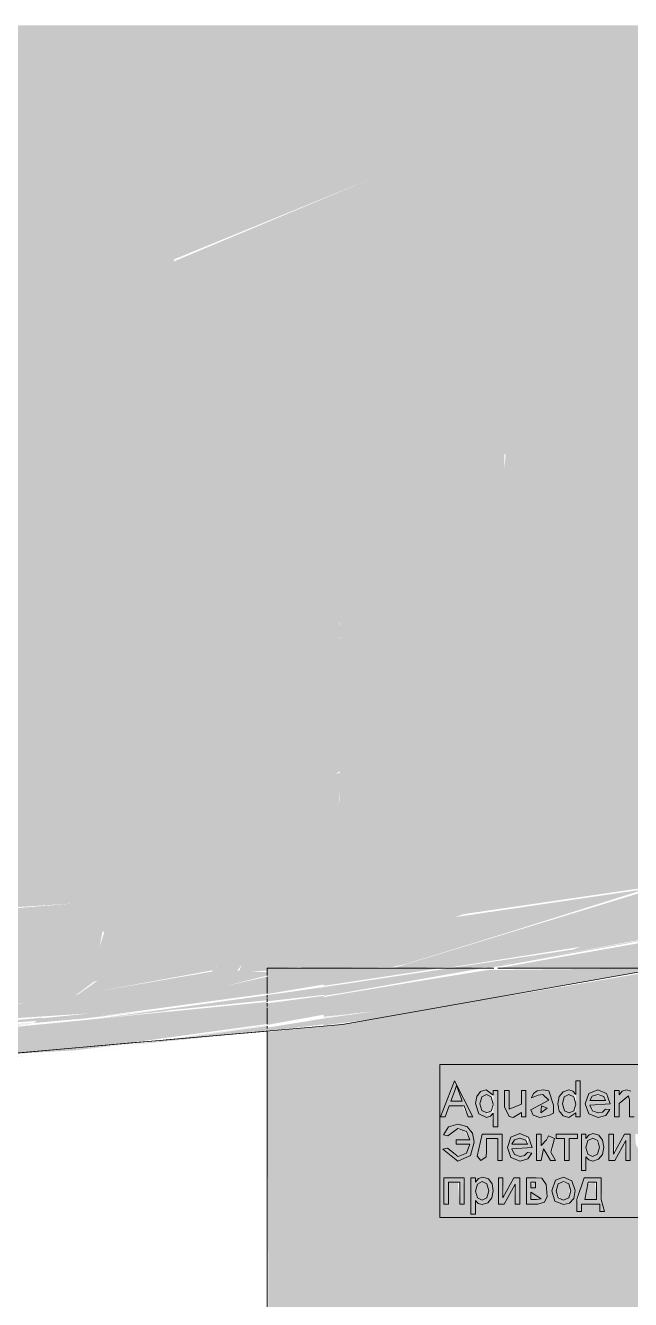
# Model space of a CAD drawing. Header units: millimetres. Extents: x -11450 to 1579, y -1115 to 3078.
# Drawn here: x -3880.7 to -3762.2, y 395.5 to 645.1 of the extents above; entities that cross this region are included whole.
import ezdxf

# ---------------------------------------------------------------- set-up
doc = ezdxf.new("R2010")
doc.units = ezdxf.units.MM
for name, color, linetype, lineweight in [('G-XREF-____-OTLN', 8, 'Continuous', 9), ('M-EQPM-____-OTLN', 50, 'Continuous', 9), ('P-PIPE-____-OTLN', 3, 'Continuous', 9)]:
    doc.layers.add(name, color=color, linetype=linetype, lineweight=lineweight)

# ---------------------------------------------------------------- blocks, each defined once
blk = doc.blocks.new('Filter column D940 26_01_26 - ASY SLM 1600 Filter column D940_iam-1452039-Разрез 11')
at = {"layer": 'G-XREF-____-OTLN'}
blk.add_hatch(color=254, dxfattribs=at).paths.add_polyline_path([(-3867.67, 444.16), (-3852.42, 445.78), (-3867.45, 444.19)])
for p, q in [((-3833.27, 448.14), (-3853.09, 446.4)), ((-3859.93, 445.8), (-3903.26, 441.99)), ((-3854.44, 446.28), (-3859.93, 445.8)), ((-3853.09, 446.4), (-3854.26, 446.3))]:
    blk.add_line(p, q, dxfattribs=at)
blk = doc.blocks.new('Filter column D940 26_01_26 - Standard-1452046-Разрез 11')
blk.add_blockref('Filter column D940 26_01_26 - ASY SLM 1600 Filter column D940_iam-1452039-Разрез 11', (0, 0))
blk = doc.blocks.new('BVI10_30__EAQ-MINI 220В - BVI10_30__EAQ-MINI 220В-1008740-Разрез 11')
at = {"layer": 'P-PIPE-____-OTLN', "lineweight": 20}
h = blk.add_hatch(color=9, dxfattribs=at)
h.paths.add_polyline_path([(-3833.32, 453.96), (-3822.25, 455.23), (-3822.25, 456.75), (-3833.32, 455.18), (-3833.32, 454.53)])
h.paths.add_polyline_path([(-3833.32, 455.38), (-3822.25, 457.26), (-3822.25, 460.46), (-3833.32, 460.46), (-3833.32, 455.49)])
h = blk.add_hatch(color=40, dxfattribs=at)
h.paths.add_polyline_path([(-3794.91, 364.03), (-3703.32, 364.03), (-3703.32, 460.46), (-3755.91, 460.13), (-3817.73, 449.67), (-3822.25, 449.13), (-3822.25, 364.03), (-3799.52, 364.03)])
h.paths.add_polyline_path([(-3799.52, 411.61), (-3799.52, 441.61), (-3729.52, 441.61), (-3729.52, 411.61), (-3794.91, 411.61)])
for color, points in [(31, [(-3822.25, 449.26), (-3807.84, 451.07), (-3756.68, 460.46), (-3790.26, 460.07), (-3802.39, 458.12), (-3822.25, 454.79), (-3822.25, 450.94), (-3812.3, 452.01), (-3822.25, 450.6), (-3822.25, 449.45)]), (40, [(-3825.12, 364.03), (-3822.25, 364.03), (-3822.25, 449.17), (-3833.32, 447.96), (-3832.94, 364.03), (-3827.79, 364.03)]), (40, [(-3785.12, 431.21), (-3783.53, 431.93), (-3783.53, 431.32), (-3782.65, 431.32), (-3782.65, 436.49), (-3783.53, 436.49), (-3783.53, 433.8), (-3785.9, 432.81), (-3785.95, 436.49), (-3786.83, 436.49), (-3786.83, 433.29), (-3785.94, 431.39)]), (40, [(-3795.99, 422.68), (-3793.52, 423.74), (-3792.76, 426.38), (-3793.12, 428.12), (-3794.91, 429.62), (-3796, 429.93), (-3797.82, 429.37), (-3798.8, 427.84), (-3797.92, 427.62), (-3795.95, 429.05), (-3794.3, 428.45), (-3793.64, 426.85), (-3796.28, 426.85), (-3796.28, 425.97), (-3793.64, 425.97), (-3794.31, 424.2), (-3795.89, 423.55), (-3798.03, 425.2), (-3798.91, 424.98)]), (40, [(-3791.5, 422.79), (-3790.4, 423.47), (-3790.34, 427.07), (-3788.15, 427.07), (-3788.15, 422.79), (-3787.27, 422.79), (-3787.27, 427.95), (-3791.22, 427.95), (-3792.21, 423.66)]), (40, [(-3777.83, 422.79), (-3776.83, 422.79), (-3777.77, 424.4), (-3777.05, 427.07), (-3778.21, 427.62), (-3778.61, 426.83), (-3779.69, 425.75), (-3779.69, 427.95), (-3780.56, 427.95), (-3780.56, 422.79), (-3779.69, 422.79), (-3779.21, 425.04), (-3778.75, 424.37)]), (40, [(-3775.07, 422.79), (-3774.19, 422.79), (-3774.19, 427.07), (-3772.54, 427.07), (-3772.54, 427.95), (-3776.72, 427.95), (-3776.72, 427.07), (-3775.07, 427.07)]), (40, [(-3762.22, 422.79), (-3762.22, 427.95), (-3763.35, 427.95), (-3765.51, 424.01), (-3765.51, 427.95), (-3766.39, 427.95), (-3766.39, 422.79), (-3765.24, 422.79), (-3763.09, 426.7), (-3763.09, 422.79)]), (40, [(-3798.69, 414.25), (-3797.82, 414.41), (-3797.82, 418.53), (-3795.62, 418.53), (-3795.62, 414.25), (-3794.74, 414.41), (-3794.91, 419.41), (-3798.69, 419.41), (-3798.69, 414.41)]), (40, [(-3784.74, 414.25), (-3783.86, 414.41), (-3783.86, 419.41), (-3785, 419.41), (-3787.16, 415.47), (-3787.16, 419.41), (-3788.04, 419.41), (-3788.04, 414.25), (-3786.8, 414.41), (-3784.74, 418.16), (-3784.74, 414.41)])]:
    blk.add_hatch(color=color, dxfattribs=at).paths.add_polyline_path(points)
h = blk.add_hatch(color=9, dxfattribs=at)
h.paths.add_polyline_path([(-3822.25, 450.71), (-3790.5, 455.45), (-3822.25, 450.75)])
h.paths.add_polyline_path([(-3822.25, 455.04), (-3817.73, 455.74), (-3791.12, 460.46), (-3797.52, 460.46), (-3822.25, 456.75), (-3822.25, 455.18)])
h.paths.add_polyline_path([(-3822.25, 457), (-3799.35, 460.46), (-3822.25, 460.46), (-3822.25, 457.26)])
h = blk.add_hatch(color=31, dxfattribs=at)
h.paths.add_polyline_path([(-3833.32, 448.13), (-3822.25, 449.45), (-3822.25, 450.6), (-3833.32, 448.8), (-3833.32, 448.52)])
h.paths.add_polyline_path([(-3833.32, 449.34), (-3822.25, 451.35), (-3822.25, 455.03), (-3833.32, 453.57), (-3833.32, 449.45)])
h = blk.add_hatch(color=40, dxfattribs=at)
h.paths.add_polyline_path([(-3794.91, 411.61), (-3729.52, 411.61), (-3729.52, 441.61), (-3799.52, 441.61), (-3799.52, 411.61), (-3795.62, 411.61)])
h.paths.add_polyline_path([(-3793.42, 412.27), (-3793.04, 419.41), (-3792.54, 419.41), (-3792.54, 412.27)])
h.paths.add_polyline_path([(-3771.77, 412.82), (-3772.65, 412.82), (-3772.65, 415.13), (-3770.9, 419.41), (-3767.93, 419.41), (-3767.68, 414.25), (-3767.27, 412.82), (-3768.15, 412.82), (-3768.15, 414.25), (-3771.77, 414.25)])
h.paths.add_polyline_path([(-3791.22, 414.14), (-3791.99, 414.41), (-3791.98, 415.37), (-3791.22, 415.03), (-3790.29, 415.47), (-3790, 417.18), (-3790.4, 418.25), (-3791.2, 418.64), (-3792.05, 418.64), (-3791.93, 419.28), (-3791.11, 419.52), (-3789.9, 419.06), (-3789.26, 418.16), (-3789.04, 416.79), (-3789.73, 414.93), (-3790.32, 414.41), (-3790.86, 414.25)])
h.paths.add_polyline_path([(-3775.29, 414.14), (-3777.11, 415.28), (-3777.38, 417.43), (-3776.83, 418.95), (-3775.07, 419.43), (-3773.53, 418.53), (-3773, 416.83), (-3773.57, 415.02), (-3774.26, 414.41), (-3774.87, 414.25)])
h.paths.add_polyline_path([(-3781.66, 414.25), (-3782.54, 414.41), (-3782.28, 419.41), (-3779.54, 419.29), (-3778.63, 417.43), (-3778.76, 415.13), (-3778.98, 414.62), (-3780.59, 414.25)])
h.paths.add_polyline_path([(-3794.91, 414.25), (-3795.62, 414.41), (-3795.99, 418.53), (-3797.82, 418.53), (-3797.82, 414.25), (-3798.69, 414.41), (-3798.69, 419.41), (-3794.74, 419.41), (-3794.74, 414.25)])
h.paths.add_polyline_path([(-3784.74, 414.25), (-3785, 417.69), (-3787.16, 414.25), (-3788.04, 414.41), (-3788.04, 419.41), (-3787.16, 419.41), (-3786.89, 415.97), (-3784.74, 419.41), (-3783.86, 419.41), (-3783.86, 414.25)])
h.paths.add_polyline_path([(-3775.29, 415.02), (-3774.27, 415.47), (-3774.04, 417.43), (-3774.28, 418.19), (-3775.54, 418.53), (-3776.32, 418.16), (-3776.72, 416.83), (-3775.9, 415.28), (-3775.54, 415.13)])
h.paths.add_polyline_path([(-3780.59, 415.13), (-3779.63, 415.28), (-3781.66, 416.55), (-3781.66, 415.13), (-3780.79, 415.13)])
h.paths.add_polyline_path([(-3768.81, 415.13), (-3769.11, 418.53), (-3770.53, 418.16), (-3771.12, 415.13), (-3769.11, 415.13)])
h.paths.add_polyline_path([(-3780.79, 417.43), (-3780.79, 418.53), (-3781.66, 418.16), (-3781.66, 417.43)])
h.paths.add_polyline_path([(-3771.77, 420.81), (-3771.77, 427.95), (-3770.9, 427.95), (-3771.23, 420.81)])
h.paths.add_polyline_path([(-3748.38, 422.68), (-3750.11, 423.55), (-3750.6, 425.75), (-3750.41, 426.81), (-3749.41, 427.79), (-3748.4, 428.06), (-3747.06, 427.63), (-3746.39, 426.41), (-3748.4, 426.54), (-3749.42, 426.7), (-3749.71, 425.04), (-3749.04, 423.82), (-3748.38, 423.56), (-3747.58, 423.82), (-3747.16, 424.65), (-3746.28, 424.54), (-3746.99, 423.17), (-3748.07, 422.79)])
h.paths.add_polyline_path([(-3795.99, 422.68), (-3798.91, 424.98), (-3798.03, 425.2), (-3795.62, 423.67), (-3794.31, 424.2), (-3793.64, 425.97), (-3796.28, 425.97), (-3795.89, 426.85), (-3793.64, 426.85), (-3794.77, 428.63), (-3796.22, 428.85), (-3798.03, 427.65), (-3798.8, 427.84), (-3797.35, 429.52), (-3795.62, 429.82), (-3793.91, 429.05), (-3793.04, 427.74), (-3792.88, 425.97), (-3793.64, 423.69), (-3795.89, 422.72)])
h.paths.add_polyline_path([(-3783.78, 422.68), (-3785.6, 423.37), (-3786.28, 425.32), (-3785.4, 427.42), (-3783.53, 427.94), (-3782.11, 427.34), (-3781.66, 425.32), (-3785.4, 425.09), (-3784.74, 423.9), (-3783.53, 423.6), (-3782.54, 424.11), (-3782.28, 424.32), (-3781.66, 423.94), (-3782.65, 422.98), (-3783.76, 422.68)])
h.paths.add_polyline_path([(-3753.67, 422.68), (-3755.5, 423.37), (-3756.03, 425.75), (-3755.29, 427.42), (-3753.72, 428.06), (-3752.01, 427.34), (-3751.34, 425.33), (-3755.29, 425.09), (-3754.79, 423.95), (-3753.66, 423.55), (-3752.79, 423.74), (-3752.17, 424.32), (-3751.37, 424.21), (-3752.23, 423.06), (-3753.66, 422.68)])
h.paths.add_polyline_path([(-3769.57, 422.68), (-3770.34, 422.9), (-3770.33, 423.9), (-3769.56, 423.57), (-3768.64, 424.04), (-3768.35, 425.72), (-3769.11, 426.96), (-3769.62, 427.15), (-3770.4, 427.18), (-3770.29, 427.82), (-3769.11, 427.95), (-3768.26, 427.59), (-3767.61, 426.7), (-3767.38, 425.39), (-3767.66, 423.98), (-3769.11, 422.81), (-3769.56, 422.68)])
h.paths.add_polyline_path([(-3776.84, 422.79), (-3777.83, 422.79), (-3779.21, 425.04), (-3779.69, 422.79), (-3780.56, 423.08), (-3780.56, 427.95), (-3779.69, 427.95), (-3779.69, 425.75), (-3778.21, 427.62), (-3777.11, 426.83), (-3777.6, 424.11), (-3776.83, 422.79)])
h.paths.add_polyline_path([(-3775.07, 422.79), (-3775.07, 427.07), (-3776.72, 427.07), (-3776.72, 427.95), (-3772.54, 427.95), (-3772.87, 427.07), (-3774.19, 427.07), (-3774.27, 422.79)])
h.paths.add_polyline_path([(-3763.09, 422.79), (-3763.35, 426.23), (-3765.51, 422.79), (-3766.39, 422.79), (-3766.17, 427.95), (-3765.51, 427.95), (-3765.24, 424.51), (-3763.09, 427.95), (-3762.22, 427.95), (-3762.22, 422.79)])
h.paths.add_polyline_path([(-3744.64, 422.79), (-3745.51, 422.79), (-3745.51, 427.95), (-3744.64, 427.95), (-3744.64, 425.75), (-3743.16, 427.62), (-3742.1, 426.7), (-3742.7, 424.37), (-3741.78, 422.79), (-3742.78, 422.79), (-3744.16, 425.04), (-3744.3, 424.37)])
h.paths.add_polyline_path([(-3757.16, 422.79), (-3758.04, 422.79), (-3758.04, 424.74), (-3760.28, 424.68), (-3760.49, 424.75), (-3761.15, 426.03), (-3761.23, 427.95), (-3760.35, 427.95), (-3760.28, 426.03), (-3758.04, 425.58), (-3758.04, 427.95), (-3757.16, 427.95), (-3757.16, 424.74)])
h.paths.add_polyline_path([(-3791.5, 422.79), (-3792.21, 423.66), (-3791.22, 427.95), (-3787.27, 427.95), (-3787.27, 422.79), (-3788.15, 422.79), (-3788.15, 427.07), (-3790.34, 427.07), (-3790.4, 423.47)])
h.paths.add_polyline_path([(-3740.08, 422.79), (-3741.23, 422.79), (-3741.23, 427.95), (-3740.35, 427.95), (-3740.08, 424.51), (-3737.93, 427.95), (-3737.05, 427.95), (-3737.05, 422.79), (-3737.93, 422.79), (-3738.19, 426.23), (-3739.41, 424.01)])
h.paths.add_polyline_path([(-3734.59, 422.79), (-3735.74, 422.79), (-3735.74, 427.95), (-3734.86, 427.95), (-3734.59, 424.51), (-3732.44, 427.95), (-3731.56, 427.95), (-3731.56, 422.79), (-3732.44, 422.79), (-3732.7, 426.23), (-3733.91, 424.01)])
h.paths.add_polyline_path([(-3782.67, 425.97), (-3782.32, 425.97), (-3782.54, 426.9), (-3782.67, 426.77), (-3783.86, 427.17), (-3784.91, 426.85), (-3785.4, 425.97), (-3783.53, 425.97)])
h.paths.add_polyline_path([(-3752.22, 425.97), (-3752.22, 427.13), (-3752.8, 426.85), (-3753.73, 427.18), (-3754.89, 426.7), (-3755.29, 425.97), (-3754.81, 425.97)])
h.paths.add_polyline_path([(-3733.59, 428.5), (-3734.62, 428.84), (-3733.98, 429.82), (-3732.65, 428.84)])
h.paths.add_polyline_path([(-3789.41, 432.52), (-3789.19, 434.4), (-3789.43, 435.25), (-3789.43, 435.64), (-3790.46, 435.67), (-3791.29, 435.28), (-3791.55, 433.52), (-3791.22, 432.52), (-3790.32, 432.09)])
h.paths.add_polyline_path([(-3788.15, 429.35), (-3789.03, 429.35), (-3789.41, 432.52), (-3789.58, 431.45), (-3790.32, 431.93), (-3790.58, 431.32), (-3791.94, 432.09), (-3792.46, 434.4), (-3792.28, 435.35), (-3791.29, 436.35), (-3790.3, 436.49), (-3789.03, 435.61), (-3789.03, 436.49), (-3788.15, 436.13), (-3788.15, 431.32)])
h.paths.add_polyline_path([(-3752.89, 431.21), (-3754.61, 432.09), (-3755.18, 433.91), (-3754.92, 435.35), (-3753.91, 436.33), (-3752.56, 436.49), (-3751.56, 436.17), (-3750.9, 434.95), (-3752.9, 435.07), (-3753.92, 435.25), (-3754.3, 433.89), (-3753.54, 432.36), (-3752.89, 432.1), (-3752.09, 432.36), (-3751.56, 433.18), (-3750.79, 433.08), (-3751.78, 431.61), (-3752.58, 431.32)])
h.paths.add_polyline_path([(-3785.12, 431.21), (-3785.94, 431.39), (-3786.83, 433.84), (-3786.83, 436.49), (-3785.95, 436.13), (-3785.9, 432.81), (-3783.53, 433.8), (-3783.53, 436.49), (-3782.65, 436.13), (-3782.65, 431.32), (-3783.53, 431.32), (-3783.82, 432.03), (-3784.94, 431.32)])
h.paths.add_polyline_path([(-3779.94, 431.21), (-3781.41, 432.09), (-3781.66, 432.7), (-3778.18, 434.65), (-3779.57, 435.68), (-3781.34, 435.55), (-3780.85, 436.13), (-3779.97, 436.49), (-3778.18, 436.44), (-3777.25, 433.02), (-3777.49, 431.93), (-3779.69, 431.26), (-3779.75, 431.25)])
h.paths.add_polyline_path([(-3773.26, 435.26), (-3772.87, 436.13), (-3772.87, 438.36), (-3771.99, 438.36), (-3771.99, 431.32), (-3772.87, 431.32), (-3773.09, 434.62)])
h.paths.add_polyline_path([(-3774.26, 431.21), (-3775.65, 431.93), (-3776.22, 433.02), (-3776.26, 434.62), (-3775.8, 435.74), (-3775.07, 436.36), (-3774.21, 436.58), (-3773.41, 436.13), (-3773.45, 435.35), (-3774.26, 435.7), (-3775.14, 435.28), (-3775.49, 433.84), (-3775.11, 432.54), (-3774.18, 432.09), (-3773.2, 431.93), (-3774.19, 431.26)])
h.paths.add_polyline_path([(-3768.51, 431.21), (-3770.34, 431.93), (-3771.01, 433.86), (-3770.13, 435.96), (-3768.56, 436.6), (-3766.84, 435.88), (-3766.39, 433.85), (-3770.13, 433.63), (-3769.11, 432.31), (-3768.49, 432.09), (-3767.63, 432.28), (-3767, 432.85), (-3766.39, 432.48), (-3767.06, 431.6), (-3768.49, 431.22)])
h.paths.add_polyline_path([(-3796.22, 437.48), (-3797.35, 434.4), (-3795.1, 434.4), (-3795.78, 436.28)])
h.paths.add_polyline_path([(-3798.91, 431.32), (-3799.4, 431.32), (-3796.6, 438.36), (-3794.18, 433.52), (-3793.42, 431.32), (-3793.97, 431.32), (-3795.1, 433.52), (-3797.67, 433.52), (-3798.8, 431.32)])
h.paths.add_polyline_path([(-3761.58, 435.58), (-3759.73, 436.49), (-3758.88, 436.17), (-3758.48, 434.49), (-3758.48, 431.32), (-3759.36, 431.32), (-3759.36, 434.49), (-3761.45, 435.52)])
h.paths.add_polyline_path([(-3762.22, 431.32), (-3762.33, 431.32), (-3762.53, 435.44), (-3764.41, 433.93), (-3764.41, 431.32), (-3765.29, 431.32), (-3765.29, 436.49), (-3764.41, 436.33), (-3764.41, 435.64), (-3763.09, 436.55), (-3762.33, 436.41), (-3762.07, 436.33), (-3761.56, 435.37), (-3761.45, 431.32)])
h.paths.add_polyline_path([(-3756.28, 431.32), (-3757.16, 431.32), (-3757.16, 436.49), (-3756.28, 436.49), (-3756.28, 432.52)])
h.paths.add_polyline_path([(-3779.75, 432.09), (-3778.51, 433.02), (-3779.57, 433.47), (-3779.67, 432.7)])
h.paths.add_polyline_path([(-3769.11, 434.51), (-3767.05, 434.51), (-3767.05, 435.67), (-3767.64, 435.39), (-3769.11, 435.55), (-3769.64, 435.39), (-3770.13, 434.51), (-3769.64, 434.51)])
h.paths.add_polyline_path([(-3757.16, 437.48), (-3757.16, 438.36), (-3756.28, 438.36), (-3756.28, 437.48)])
h = blk.add_hatch(color=40, dxfattribs=at)
h.paths.add_polyline_path([(-3799.4, 431.32), (-3798.47, 431.32), (-3797.67, 433.52), (-3794.77, 433.52), (-3793.97, 431.32), (-3793.04, 431.32), (-3796.6, 438.36)])
h.paths.add_polyline_path([(-3797.35, 434.4), (-3796.22, 437.48), (-3795.1, 434.4)])
h = blk.add_hatch(color=40, dxfattribs=at)
h.paths.add_polyline_path([(-3772.87, 432.15), (-3772.87, 431.32), (-3771.99, 431.32), (-3771.99, 438.36), (-3772.87, 438.36), (-3772.87, 433.84)])
h.paths.add_polyline_path([(-3774.26, 431.21), (-3772.87, 432.15), (-3774.18, 432.09), (-3775.11, 432.54), (-3775.51, 433.9), (-3775.14, 435.28), (-3774.21, 435.72), (-3773.26, 435.26), (-3773.45, 436.36), (-3774.26, 436.6), (-3775.38, 436.26), (-3776.14, 435.3), (-3776.39, 433.9), (-3775.65, 431.93), (-3775.35, 431.55)])
h = blk.add_hatch(color=40, dxfattribs=at)
h.paths.add_polyline_path([(-3788.15, 429.35), (-3788.15, 436.49), (-3789.03, 436.49), (-3789.03, 429.35)])
h.paths.add_polyline_path([(-3790.35, 431.21), (-3790.32, 432.09), (-3791.27, 432.55), (-3791.66, 433.91), (-3791.29, 435.28), (-3790.37, 435.72), (-3789.03, 435.61), (-3790.46, 436.6), (-3791.54, 436.28), (-3792.28, 435.35), (-3792.54, 433.95), (-3791.86, 431.93)])
h.paths.add_polyline_path([(-3789.58, 431.45), (-3789.41, 432.52), (-3790.13, 431.93)])
h = blk.add_hatch(color=40, dxfattribs=at)
h.paths.add_polyline_path([(-3779.94, 431.21), (-3777.22, 432.06), (-3777.27, 433.59), (-3778.18, 436.44), (-3780.41, 436.42), (-3781.17, 435.92), (-3781.55, 435.06), (-3779.36, 435.72), (-3778.15, 434.62), (-3781.66, 432.7), (-3781.22, 431.63)])
h.paths.add_polyline_path([(-3779.75, 432.09), (-3779.57, 433.47), (-3778.51, 433.02)])
h = blk.add_hatch(color=40, dxfattribs=at)
h.paths.add_polyline_path([(-3766.84, 435.88), (-3767.05, 434.51), (-3770.13, 434.51), (-3769.11, 435.55), (-3768.56, 435.72), (-3767.4, 435.31)])
h.paths.add_polyline_path([(-3768.51, 431.21), (-3767, 431.62), (-3766.2, 432.75), (-3767.06, 432.86), (-3767.63, 432.28), (-3769.11, 432.31), (-3769.62, 432.49), (-3770.13, 433.63), (-3766.17, 433.87), (-3766.84, 435.88), (-3768.56, 436.6), (-3770.32, 435.88), (-3771.01, 433.86), (-3770.33, 431.91), (-3769.11, 431.45)])
h = blk.add_hatch(color=40, dxfattribs=at)
h.paths.add_polyline_path([(-3761.58, 435.58), (-3762.07, 436.33), (-3762.95, 436.6), (-3763.81, 436.33), (-3764.41, 435.64), (-3764.41, 436.49), (-3765.29, 436.49), (-3765.29, 431.32), (-3764.41, 431.32), (-3764.41, 433.93), (-3762.53, 435.44), (-3762.33, 434.58), (-3762.33, 431.32), (-3761.45, 431.32), (-3761.45, 434.24)])
h.paths.add_polyline_path([(-3758.48, 431.32), (-3758.88, 436.17), (-3760.03, 436.6), (-3761.58, 435.58), (-3759.36, 434.49), (-3759.36, 431.32)])
h = blk.add_hatch(color=40, dxfattribs=at)
h.paths.add_polyline_path([(-3782.11, 427.34), (-3782.32, 425.97), (-3785.4, 425.97), (-3784.91, 426.85), (-3783.83, 427.18), (-3782.67, 426.77)])
h.paths.add_polyline_path([(-3783.78, 422.68), (-3782.28, 423.08), (-3781.47, 424.21), (-3782.33, 424.32), (-3782.9, 423.74), (-3783.76, 423.55), (-3784.89, 423.95), (-3785.4, 425.09), (-3781.44, 425.33), (-3782.11, 427.34), (-3783.83, 428.06), (-3785.6, 427.34), (-3786.28, 425.32), (-3785.6, 423.37)])
h = blk.add_hatch(color=40, dxfattribs=at)
h.paths.add_polyline_path([(-3771.77, 420.81), (-3770.9, 420.81), (-3770.9, 427.95), (-3771.77, 427.95)])
h.paths.add_polyline_path([(-3769.57, 422.68), (-3768.46, 423.01), (-3767.66, 423.98), (-3767.38, 425.41), (-3767.63, 426.76), (-3768.35, 427.72), (-3769.47, 428.06), (-3770.29, 427.82), (-3770.49, 426.71), (-3769.11, 426.96), (-3768.64, 426.73), (-3768.26, 425.39), (-3769.11, 423.78), (-3769.59, 423.55), (-3770.52, 423.99), (-3770.34, 422.9)])
h = blk.add_hatch(color=40, dxfattribs=at)
h.paths.add_polyline_path([(-3792.54, 412.27), (-3792.54, 419.41), (-3793.42, 419.41), (-3793.42, 412.27)])
h.paths.add_polyline_path([(-3791.22, 414.14), (-3790.11, 414.47), (-3789.3, 415.44), (-3789.03, 416.87), (-3789.27, 418.22), (-3790, 419.18), (-3791.11, 419.52), (-3791.93, 419.28), (-3792.14, 418.17), (-3791.2, 418.64), (-3790.29, 418.2), (-3789.9, 416.85), (-3790.3, 415.46), (-3791.24, 415.02), (-3792.16, 415.45), (-3791.98, 414.36)])
h = blk.add_hatch(color=40, dxfattribs=at)
h.paths.add_polyline_path([(-3780.31, 414.25), (-3778.98, 414.62), (-3778.48, 415.76), (-3778.7, 418.11), (-3779.54, 419.29), (-3782.54, 419.41), (-3782.54, 414.25)])
h.paths.add_polyline_path([(-3781.66, 415.13), (-3781.66, 416.55), (-3779.63, 415.28), (-3780.59, 415.13)])
h.paths.add_polyline_path([(-3780.79, 417.43), (-3781.66, 417.43), (-3781.66, 418.53), (-3780.77, 418.53)])
h = blk.add_hatch(color=40, dxfattribs=at)
h.paths.add_polyline_path([(-3775.29, 414.14), (-3774.1, 414.45), (-3773.27, 415.34), (-3772.98, 416.9), (-3773.63, 418.82), (-3775.29, 419.52), (-3776.84, 418.95), (-3777.6, 416.83), (-3776.96, 414.83), (-3775.94, 414.41)])
h.paths.add_polyline_path([(-3775.29, 415.02), (-3776.31, 415.47), (-3776.72, 416.83), (-3776.31, 418.19), (-3775.29, 418.64), (-3774.27, 418.19), (-3773.86, 416.86), (-3774.27, 415.47)])
h = blk.add_hatch(color=40, dxfattribs=at)
h.paths.add_polyline_path([(-3772.65, 412.82), (-3771.77, 412.82), (-3771.77, 414.25), (-3768.15, 414.25), (-3768.15, 412.82), (-3767.27, 412.82), (-3767.93, 415.13), (-3767.93, 419.41), (-3771.23, 419.41), (-3772.65, 414.41)])
h.paths.add_polyline_path([(-3771.12, 415.13), (-3770.46, 418.53), (-3768.81, 418.53), (-3769.11, 415.13)])
at = {"layer": 'P-PIPE-____-OTLN', "color": 43, "lineweight": 20}
for p, q in [((-3833.32, 460.46), (-3833.32, 459.04)), ((-3822.25, 460.46), (-3833.32, 460.46)), ((-3822.25, 460.46), (-3798.48, 460.46)), ((-3797.52, 460.46), (-3791.12, 460.46)), ((-3789.94, 460.46), (-3788.94, 460.46)), ((-3833.32, 458.79), (-3833.32, 455.49)), ((-3833.32, 455.2), (-3833.32, 454.69)), ((-3833.32, 454.53), (-3833.32, 453.84))]:
    blk.add_line(p, q, dxfattribs=at)
at = {"layer": 'P-PIPE-____-OTLN', "color": 9, "lineweight": 20}
for p, q in [((-3798.48, 460.46), (-3797.52, 460.46)), ((-3791.12, 460.46), (-3789.94, 460.46))]:
    blk.add_line(p, q, dxfattribs=at)
at = {"layer": 'P-PIPE-____-OTLN', "color": 252, "lineweight": 20}
for p, q in [((-3788.14, 460.46), (-3755.24, 460.46)), ((-3833.32, 453.61), (-3833.32, 452.98)), ((-3833.32, 452.71), (-3833.32, 449.46)), ((-3833.32, 449.1), (-3833.32, 448.64))]:
    blk.add_line(p, q, dxfattribs=at)
at = {"layer": 'P-PIPE-____-OTLN', "color": 7, "lineweight": 20}
for p, q in [((-3833.32, 447.96), (-3833.32, 364.03)), ((-3729.52, 441.61), (-3799.52, 441.61)), ((-3799.52, 441.61), (-3799.52, 411.61)), ((-3796.6, 438.36), (-3799.4, 431.32)), ((-3796.66, 436.28), (-3796.22, 437.48)), ((-3793.04, 431.32), (-3796.6, 438.36)), ((-3796.6, 438.36), (-3793.04, 431.32)), ((-3796.22, 437.48), (-3795.73, 436.13)), ((-3771.99, 438.36), (-3772.87, 438.36)), ((-3772.87, 438.36), (-3772.87, 435.74)), ((-3771.99, 431.32), (-3771.99, 438.36)), ((-3797.35, 434.4), (-3796.66, 436.28)), ((-3795.1, 434.4), (-3797.35, 434.4)), ((-3795.73, 436.13), (-3795.1, 434.4)), ((-3792.28, 435.35), (-3792.54, 433.95)), ((-3791.54, 436.28), (-3792.28, 435.35)), ((-3791.66, 433.91), (-3791.29, 435.28)), ((-3790.46, 436.6), (-3791.54, 436.28)), ((-3791.29, 435.28), (-3790.37, 435.72)), ((-3789.03, 435.61), (-3790.46, 436.6)), ((-3790.37, 435.72), (-3789.43, 435.25)), ((-3789.43, 435.25), (-3790.37, 435.72)), ((-3789.43, 435.25), (-3789.03, 433.84)), ((-3788.15, 436.49), (-3789.03, 436.49)), ((-3789.03, 436.49), (-3789.03, 435.61)), ((-3788.15, 429.35), (-3788.15, 436.49)), ((-3785.95, 436.49), (-3786.83, 436.49)), ((-3786.83, 436.49), (-3786.83, 433.29)), ((-3785.95, 433.71), (-3785.95, 436.49)), ((-3782.65, 436.49), (-3783.53, 436.49)), ((-3783.53, 436.49), (-3783.53, 433.8)), ((-3782.65, 431.32), (-3782.65, 436.49)), ((-3778.15, 434.62), (-3781.66, 432.7)), ((-3781.17, 435.92), (-3781.55, 435.06)), ((-3781.55, 435.06), (-3780.25, 435.55)), ((-3780.41, 436.42), (-3781.17, 435.92)), ((-3779.25, 436.6), (-3780.41, 436.42)), ((-3780.25, 435.55), (-3779.36, 435.72)), ((-3779.36, 435.72), (-3778.15, 434.62)), ((-3778.18, 436.44), (-3779.25, 436.6)), ((-3777.27, 433.59), (-3778.18, 436.44)), ((-3776.14, 435.3), (-3776.39, 433.9)), ((-3775.38, 436.26), (-3776.14, 435.3)), ((-3775.51, 433.9), (-3775.14, 435.28)), ((-3774.26, 436.6), (-3775.38, 436.26)), ((-3775.14, 435.28), (-3774.21, 435.72)), ((-3773.45, 436.36), (-3774.26, 436.6)), ((-3774.21, 435.72), (-3773.26, 435.26)), ((-3772.87, 435.74), (-3773.45, 436.36)), ((-3773.45, 436.36), (-3772.87, 435.74)), ((-3773.26, 435.26), (-3772.87, 433.84)), ((-3770.32, 435.88), (-3771.01, 433.86)), ((-3768.56, 436.6), (-3770.32, 435.88)), ((-3770.13, 434.51), (-3769.64, 435.39)), ((-3767.05, 434.51), (-3770.13, 434.51)), ((-3769.64, 435.39), (-3768.56, 435.72)), ((-3766.84, 435.88), (-3768.56, 436.6)), ((-3768.56, 435.72), (-3767.4, 435.31)), ((-3767.4, 435.31), (-3767.05, 434.51)), ((-3767.05, 434.51), (-3767.4, 435.31)), ((-3766.17, 433.87), (-3766.84, 435.88)), ((-3764.41, 436.49), (-3765.29, 436.49)), ((-3765.29, 436.49), (-3765.29, 431.32)), ((-3764.41, 435.64), (-3764.41, 436.49)), ((-3763.81, 436.33), (-3764.41, 435.64)), ((-3764.41, 433.93), (-3762.53, 435.44)), ((-3762.95, 436.6), (-3763.81, 436.33)), ((-3762.07, 436.33), (-3762.95, 436.6)), ((-3762.53, 435.44), (-3762.33, 434.58)), ((-3762.33, 434.58), (-3762.33, 431.32)), ((-3798.47, 431.32), (-3797.67, 433.52)), ((-3797.67, 433.52), (-3794.77, 433.52)), ((-3794.77, 433.52), (-3793.97, 431.32)), ((-3792.54, 433.95), (-3791.89, 431.95)), ((-3791.89, 431.95), (-3790.35, 431.21)), ((-3791.27, 432.55), (-3791.66, 433.91)), ((-3790.32, 432.09), (-3791.27, 432.55)), ((-3789.41, 432.52), (-3790.32, 432.09)), ((-3789.58, 431.45), (-3789.03, 432.03)), ((-3789.12, 431.93), (-3789.58, 431.45)), ((-3789.03, 433.84), (-3789.41, 432.52)), ((-3789.03, 432.03), (-3789.03, 429.35)), ((-3786.83, 433.29), (-3785.94, 431.39)), ((-3785.9, 432.81), (-3785.95, 433.71)), ((-3783.53, 433.8), (-3785.9, 432.81)), ((-3785.12, 431.21), (-3783.53, 432.21)), ((-3783.53, 432.21), (-3783.53, 431.32)), ((-3781.66, 432.7), (-3781.22, 431.63)), ((-3779.75, 432.09), (-3779.57, 433.47)), ((-3778.51, 433.02), (-3779.75, 432.09)), ((-3779.57, 433.47), (-3778.51, 433.02)), ((-3778.04, 431.65), (-3777.22, 432.06)), ((-3777.22, 432.06), (-3777.27, 433.59)), ((-3776.39, 433.9), (-3776.12, 432.5)), ((-3776.12, 432.5), (-3775.35, 431.55)), ((-3775.11, 432.54), (-3775.51, 433.9)), ((-3774.18, 432.09), (-3775.11, 432.54)), ((-3774.26, 431.21), (-3772.87, 432.15)), ((-3773.25, 432.52), (-3774.18, 432.09)), ((-3774.18, 432.09), (-3773.25, 432.52)), ((-3772.87, 433.84), (-3773.25, 432.52)), ((-3773.25, 432.52), (-3772.87, 433.84)), ((-3772.87, 432.15), (-3772.87, 431.32)), ((-3771.01, 433.86), (-3770.33, 431.91)), ((-3770.33, 431.91), (-3768.51, 431.21)), ((-3770.13, 433.63), (-3766.17, 433.87)), ((-3769.62, 432.49), (-3770.13, 433.63)), ((-3768.49, 432.09), (-3769.62, 432.49)), ((-3767.63, 432.28), (-3768.49, 432.09)), ((-3767.06, 432.86), (-3767.63, 432.28)), ((-3766.2, 432.75), (-3767.06, 432.86)), ((-3767, 431.62), (-3766.2, 432.75)), ((-3764.41, 431.32), (-3764.41, 433.93)), ((-3799.4, 431.32), (-3798.47, 431.32)), ((-3797.82, 429.37), (-3798.8, 427.84)), ((-3796, 429.93), (-3797.82, 429.37)), ((-3794.22, 429.42), (-3796, 429.93)), ((-3793.12, 428.12), (-3794.22, 429.42)), ((-3793.97, 431.32), (-3793.04, 431.32)), ((-3790.35, 431.21), (-3789.58, 431.45)), ((-3789.58, 431.45), (-3790.35, 431.21)), ((-3789.03, 429.35), (-3788.15, 429.35)), ((-3785.94, 431.39), (-3785.12, 431.21)), ((-3783.53, 431.32), (-3782.65, 431.32)), ((-3781.22, 431.63), (-3779.94, 431.21)), ((-3779.94, 431.21), (-3779, 431.39)), ((-3779, 431.39), (-3778.04, 431.65)), ((-3775.35, 431.55), (-3774.26, 431.21)), ((-3772.87, 431.32), (-3771.99, 431.32)), ((-3768.51, 431.21), (-3767, 431.62)), ((-3765.29, 431.32), (-3764.41, 431.32)), ((-3762.33, 431.32), (-3761.45, 431.32)), ((-3798.8, 427.84), (-3797.92, 427.62)), ((-3797.92, 427.62), (-3795.95, 429.05)), ((-3796.28, 426.85), (-3796.28, 425.97)), ((-3793.64, 426.85), (-3796.28, 426.85)), ((-3795.95, 429.05), (-3794.3, 428.45)), ((-3794.3, 428.45), (-3793.64, 426.85)), ((-3792.76, 426.38), (-3793.12, 428.12)), ((-3791.22, 427.95), (-3792.21, 423.66)), ((-3787.27, 427.95), (-3791.22, 427.95)), ((-3790.34, 424.61), (-3790.34, 427.07)), ((-3790.34, 427.07), (-3788.15, 427.07)), ((-3788.15, 427.07), (-3788.15, 422.79)), ((-3787.27, 422.79), (-3787.27, 427.95)), ((-3785.6, 427.34), (-3786.28, 425.32)), ((-3783.83, 428.06), (-3785.6, 427.34)), ((-3785.4, 425.97), (-3784.91, 426.85)), ((-3784.91, 426.85), (-3783.83, 427.18)), ((-3782.11, 427.34), (-3783.83, 428.06)), ((-3783.83, 427.18), (-3782.67, 426.77)), ((-3781.44, 425.33), (-3782.11, 427.34)), ((-3780.56, 427.95), (-3780.56, 422.79)), ((-3779.69, 427.95), (-3780.56, 427.95)), ((-3779.69, 425.75), (-3779.69, 427.95)), ((-3778.61, 426.83), (-3779.69, 425.75)), ((-3778.21, 427.62), (-3778.61, 426.83)), ((-3777.05, 427.07), (-3778.21, 427.62)), ((-3777.77, 424.4), (-3777.05, 427.07)), ((-3776.72, 427.95), (-3776.72, 427.07)), ((-3772.54, 427.95), (-3776.72, 427.95)), ((-3776.72, 427.07), (-3775.07, 427.07)), ((-3775.07, 427.07), (-3775.07, 422.79)), ((-3774.19, 422.79), (-3774.19, 427.07)), ((-3774.19, 427.07), (-3772.54, 427.07)), ((-3772.54, 427.07), (-3772.54, 427.95)), ((-3770.9, 427.95), (-3771.77, 427.95)), ((-3771.77, 427.95), (-3771.77, 420.81)), ((-3770.9, 427.09), (-3770.9, 427.95)), ((-3770.29, 427.82), (-3770.9, 427.09)), ((-3770.9, 427.09), (-3770.29, 427.82)), ((-3770.49, 426.71), (-3769.56, 427.18)), ((-3769.47, 428.06), (-3770.29, 427.82)), ((-3769.56, 427.18), (-3768.64, 426.73)), ((-3768.35, 427.72), (-3769.47, 428.06)), ((-3767.63, 426.76), (-3768.35, 427.72)), ((-3766.39, 427.95), (-3766.39, 422.79)), ((-3765.51, 427.95), (-3766.39, 427.95)), ((-3763.35, 427.95), (-3765.51, 424.01)), ((-3765.51, 424.01), (-3765.51, 427.95)), ((-3762.22, 427.95), (-3763.35, 427.95)), ((-3762.22, 422.79), (-3762.22, 427.95)), ((-3798.03, 425.2), (-3798.91, 424.98)), ((-3798.91, 424.98), (-3795.99, 422.68)), ((-3795.89, 423.55), (-3798.03, 425.2)), ((-3796.28, 425.97), (-3793.64, 425.97)), ((-3793.64, 425.97), (-3794.31, 424.2)), ((-3793.52, 423.74), (-3792.76, 426.38)), ((-3790.4, 423.47), (-3790.34, 424.61)), ((-3786.28, 425.32), (-3785.6, 423.37)), ((-3782.32, 425.97), (-3785.4, 425.97)), ((-3785.4, 425.09), (-3781.44, 425.33)), ((-3784.89, 423.95), (-3785.4, 425.09)), ((-3782.33, 424.32), (-3782.9, 423.74)), ((-3782.67, 426.77), (-3782.32, 425.97)), ((-3782.32, 425.97), (-3782.67, 426.77)), ((-3781.47, 424.21), (-3782.33, 424.32)), ((-3779.69, 422.79), (-3779.21, 425.04)), ((-3779.21, 425.04), (-3778.75, 424.37)), ((-3778.75, 424.37), (-3777.83, 422.79)), ((-3776.83, 422.79), (-3777.77, 424.4)), ((-3770.9, 425.33), (-3770.49, 426.71)), ((-3770.52, 423.99), (-3770.9, 425.33)), ((-3768.26, 425.39), (-3768.65, 424)), ((-3768.64, 426.73), (-3768.26, 425.39)), ((-3767.66, 423.98), (-3767.38, 425.41)), ((-3767.38, 425.41), (-3767.63, 426.76)), ((-3765.24, 422.79), (-3763.09, 426.7)), ((-3763.09, 426.7), (-3763.09, 422.79)), ((-3795.99, 422.68), (-3793.52, 423.74)), ((-3794.31, 424.2), (-3795.89, 423.55)), ((-3792.21, 423.66), (-3791.5, 422.79)), ((-3791.5, 422.79), (-3790.4, 423.47)), ((-3788.15, 422.79), (-3787.27, 422.79)), ((-3785.6, 423.37), (-3783.78, 422.68)), ((-3783.76, 423.55), (-3784.89, 423.95)), ((-3783.78, 422.68), (-3782.28, 423.08)), ((-3782.9, 423.74), (-3783.76, 423.55)), ((-3782.28, 423.08), (-3781.47, 424.21)), ((-3780.56, 422.79), (-3779.69, 422.79)), ((-3777.83, 422.79), (-3776.83, 422.79)), ((-3775.07, 422.79), (-3774.19, 422.79)), ((-3770.9, 420.81), (-3770.9, 423.47)), ((-3770.9, 423.47), (-3770.34, 422.9)), ((-3770.34, 422.9), (-3770.9, 423.47)), ((-3769.59, 423.55), (-3770.52, 423.99)), ((-3770.34, 422.9), (-3769.57, 422.68)), ((-3768.65, 424), (-3769.59, 423.55)), ((-3769.57, 422.68), (-3768.46, 423.01)), ((-3768.46, 423.01), (-3767.66, 423.98)), ((-3766.39, 422.79), (-3765.24, 422.79)), ((-3763.09, 422.79), (-3762.22, 422.79)), ((-3798.69, 419.41), (-3798.69, 414.25)), ((-3794.74, 419.41), (-3798.69, 419.41)), ((-3794.74, 414.25), (-3794.74, 419.41)), ((-3792.54, 419.41), (-3793.42, 419.41)), ((-3793.42, 419.41), (-3793.42, 412.27)), ((-3792.54, 418.55), (-3792.54, 419.41)), ((-3791.11, 419.52), (-3791.93, 419.28)), ((-3790, 419.18), (-3791.11, 419.52)), ((-3788.04, 419.41), (-3788.04, 414.25)), ((-3787.16, 419.41), (-3788.04, 419.41)), ((-3785, 419.41), (-3787.16, 415.47)), ((-3787.16, 415.47), (-3787.16, 419.41)), ((-3783.86, 419.41), (-3785, 419.41)), ((-3783.86, 414.25), (-3783.86, 419.41)), ((-3782.54, 419.41), (-3782.54, 414.25)), ((-3780.61, 419.41), (-3782.54, 419.41)), ((-3779.54, 419.29), (-3780.61, 419.41)), ((-3775.29, 419.52), (-3776.84, 418.95)), ((-3773.63, 418.82), (-3775.29, 419.52)), ((-3771.23, 419.41), (-3772.65, 415.13)), ((-3771.77, 420.81), (-3770.9, 420.81)), ((-3767.93, 419.41), (-3771.23, 419.41)), ((-3767.93, 415.13), (-3767.93, 419.41)), ((-3797.82, 414.25), (-3797.82, 418.53)), ((-3797.82, 418.53), (-3795.62, 418.53)), ((-3795.62, 418.53), (-3795.62, 414.25)), ((-3791.93, 419.28), (-3792.54, 418.55)), ((-3792.54, 418.55), (-3791.93, 419.28)), ((-3792.54, 416.79), (-3792.14, 418.17)), ((-3792.14, 418.17), (-3791.2, 418.64)), ((-3791.2, 418.64), (-3790.29, 418.2)), ((-3789.9, 416.85), (-3790.3, 415.46)), ((-3790.29, 418.2), (-3789.9, 416.85)), ((-3789.27, 418.22), (-3790, 419.18)), ((-3789.3, 415.44), (-3789.03, 416.87)), ((-3789.03, 416.87), (-3789.27, 418.22)), ((-3786.89, 414.25), (-3784.74, 418.16)), ((-3784.74, 418.16), (-3784.74, 414.25)), ((-3781.66, 417.43), (-3781.66, 418.53)), ((-3781.66, 418.53), (-3780.77, 418.53)), ((-3780.79, 417.43), (-3781.66, 417.43)), ((-3780.77, 418.53), (-3780.79, 417.43)), ((-3778.7, 418.11), (-3779.54, 419.29)), ((-3778.48, 415.76), (-3778.7, 418.11)), ((-3776.84, 418.95), (-3777.6, 416.83)), ((-3777.6, 416.83), (-3776.96, 414.83)), ((-3776.72, 416.83), (-3776.31, 418.19)), ((-3776.31, 415.47), (-3776.72, 416.83)), ((-3776.31, 418.19), (-3775.29, 418.64)), ((-3775.29, 418.64), (-3774.27, 418.19)), ((-3774.27, 418.19), (-3773.86, 416.86)), ((-3773.86, 416.86), (-3774.27, 415.47)), ((-3772.98, 416.9), (-3773.63, 418.82)), ((-3773.27, 415.34), (-3772.98, 416.9)), ((-3771.12, 415.13), (-3770.46, 418.53)), ((-3770.46, 418.53), (-3768.81, 418.53)), ((-3768.81, 418.53), (-3768.81, 415.13)), ((-3792.16, 415.45), (-3792.54, 416.79)), ((-3792.54, 412.27), (-3792.54, 414.93)), ((-3792.54, 414.93), (-3791.98, 414.36)), ((-3792.03, 414.41), (-3792.54, 414.93)), ((-3791.24, 415.02), (-3792.16, 415.45)), ((-3791.98, 414.36), (-3791.22, 414.14)), ((-3790.3, 415.46), (-3791.24, 415.02)), ((-3791.22, 414.14), (-3790.11, 414.47)), ((-3790.11, 414.47), (-3789.3, 415.44)), ((-3781.66, 415.13), (-3781.66, 416.55)), ((-3781.66, 416.55), (-3779.63, 415.28)), ((-3780.59, 415.13), (-3781.66, 415.13)), ((-3779.63, 415.28), (-3780.59, 415.13)), ((-3780.31, 414.25), (-3778.98, 414.62)), ((-3778.98, 414.62), (-3778.48, 415.76)), ((-3776.96, 414.83), (-3775.29, 414.14)), ((-3775.29, 415.02), (-3776.31, 415.47)), ((-3774.27, 415.47), (-3775.29, 415.02)), ((-3775.29, 414.14), (-3774.1, 414.45)), ((-3774.1, 414.45), (-3773.27, 415.34)), ((-3772.65, 415.13), (-3772.65, 412.82)), ((-3768.81, 415.13), (-3771.12, 415.13)), ((-3767.27, 412.82), (-3767.93, 415.13)), ((-3798.69, 414.25), (-3797.82, 414.25)), ((-3795.62, 414.25), (-3794.74, 414.25)), ((-3793.42, 412.27), (-3792.54, 412.27)), ((-3788.04, 414.25), (-3786.89, 414.25)), ((-3784.74, 414.25), (-3783.86, 414.25)), ((-3782.54, 414.25), (-3780.31, 414.25)), ((-3772.65, 412.82), (-3771.77, 412.82)), ((-3771.77, 412.82), (-3771.77, 414.25)), ((-3771.77, 414.25), (-3768.15, 414.25)), ((-3768.15, 414.25), (-3768.15, 412.82)), ((-3768.15, 412.82), (-3767.27, 412.82)), ((-3799.52, 411.61), (-3729.52, 411.61))]:
    blk.add_line(p, q, dxfattribs=at)
blk = doc.blocks.new('Filter column D940 26_01_26 - ASY SLM 1600 Filter column D940_iam-V168-Разрез 11')
at = {"layer": 'G-XREF-____-OTLN'}
h = blk.add_hatch(color=9, dxfattribs=at)
h.paths.add_polyline_path([(-3746.62, 615.13), (-3602.18, 615.13), (-3602.18, 645.13), (-3960, 645.13), (-3960, 615.13), (-3783.89, 615.13)])
h.paths.add_polyline_path([(-3511.12, 615.13), (-3503.72, 615.13), (-3503.72, 645.13), (-3512.18, 645.13), (-3512.18, 615.13)])
h = blk.add_hatch(color=9, dxfattribs=at)
h.paths.add_polyline_path([(-3693.65, 522.78), (-3661.7, 522.78), (-3644.34, 528.32), (-3621.32, 528.6), (-3613.85, 531.03), (-3608.47, 532.54), (-3602.18, 533.84), (-3602.18, 568.09), (-3616.86, 561.89), (-3604.92, 582.72), (-3602.18, 580.81), (-3602.18, 615.13), (-3812.91, 615.13), (-3851.68, 598.88), (-3851.93, 598.29), (-3856.19, 598.88), (-3814.76, 615.13), (-3960, 615.13), (-3960, 586.13), (-3947.58, 586.67), (-3887.5, 580.86), (-3866.06, 574.25), (-3887.5, 559.42), (-3903.21, 557.66), (-3915, 558.76), (-3915, 534.24), (-3901.21, 533.9), (-3889.46, 532.24), (-3886.8, 530.04), (-3885.64, 536.84), (-3818.26, 535.56), (-3818.28, 530.6), (-3819.07, 528.32), (-3727.18, 528.32), (-3691.37, 536.07), (-3695.13, 528.32), (-3692.46, 528.32)])
h.paths.add_polyline_path([(-3819.21, 522.78), (-3819.09, 528.3), (-3825.56, 522.78), (-3819.82, 522.78)])
h.paths.add_polyline_path([(-3743.81, 541.47), (-3772.94, 552.86), (-3803.01, 546.62), (-3786.87, 558.31), (-3762.8, 567.11), (-3728.25, 562.56), (-3728.45, 562.1), (-3739.04, 559.9), (-3729.31, 560.18), (-3742.89, 541.53), (-3743.31, 541.5)])
h.paths.add_polyline_path([(-3631.82, 541.77), (-3662.97, 559.18), (-3617.92, 560.03), (-3630.07, 541.93), (-3630.63, 541.88)])
h.paths.add_polyline_path([(-3512.18, 556.54), (-3506.34, 562.98), (-3503.72, 569.19), (-3503.72, 615.13), (-3512.18, 615.13), (-3512.18, 559.45)])
h.paths.add_polyline_path([(-3786.87, 558.31), (-3790.76, 558.63), (-3786.58, 561.24), (-3786.68, 560.23)])
h = blk.add_hatch(color=9, dxfattribs=at)
h.paths.add_polyline_path([(-3622.33, 528.32), (-3621.09, 528.6), (-3621.32, 528.6)])
h.paths.add_polyline_path([(-3727.18, 528.32), (-3695.13, 528.32), (-3691.72, 535.99), (-3702.48, 533.66)])
h.paths.add_polyline_path([(-3819.09, 528.32), (-3819.07, 528.32), (-3818.27, 530.63), (-3818.28, 535.56), (-3885.64, 536.84), (-3886.8, 530.04), (-3884.72, 528.32), (-3819.82, 528.32)])
h.paths.add_polyline_path([(-3786.87, 558.31), (-3786.87, 561.06), (-3790.76, 558.63)])
h.paths.add_polyline_path([(-3743.81, 541.47), (-3742.58, 541.55), (-3729.28, 560.23), (-3737.48, 560.23), (-3728.45, 562.1), (-3728.14, 562.8), (-3762.8, 567.11), (-3786.87, 558.31), (-3803.01, 546.62), (-3772.94, 552.86), (-3750.23, 543.98)])
h.paths.add_polyline_path([(-3631.82, 541.77), (-3630.07, 541.93), (-3617.92, 560.03), (-3662.97, 559.18), (-3636.93, 544.63)])
h.paths.add_polyline_path([(-3903.21, 557.66), (-3887.35, 559.43), (-3866.06, 574.25), (-3887.5, 580.86), (-3949.71, 586.57), (-3960, 586.13), (-3960, 571.26), (-3915, 571.23), (-3915, 558.76), (-3910.14, 558.31)])
h.paths.add_polyline_path([(-3616.86, 561.89), (-3602.18, 568.09), (-3602.18, 580.81), (-3604.92, 582.72), (-3616.1, 563.22)])
h.paths.add_polyline_path([(-3851.93, 598.29), (-3851.49, 599.34), (-3812.91, 615.13), (-3814.76, 615.13), (-3856.19, 598.88), (-3854.71, 598.67)])
h = blk.add_hatch(color=9, dxfattribs=at)
h.paths.add_polyline_path([(-3902.47, 448.1), (-3880.42, 449.45), (-3889.95, 448.89), (-3901.61, 448.23)])
h.paths.add_polyline_path([(-3898.31, 448.7), (-3878.28, 450.14), (-3877.33, 450.77), (-3896.81, 448.92), (-3898.11, 448.73)])
h.paths.add_polyline_path([(-3893.1, 449.96), (-3862.23, 452), (-3843.53, 454.26), (-3841.49, 456.94), (-3833.32, 459.04), (-3833.32, 459.65), (-3839.18, 459.97), (-3838.24, 461.2), (-3843.47, 460.69), (-3844.11, 459.79), (-3870.76, 455.18), (-3866.54, 458.35), (-3883.71, 452.88), (-3889.95, 451.44), (-3893.05, 449.98)])
h.paths.add_polyline_path([(-3875.15, 450.35), (-3868.13, 450.89), (-3868.97, 451.02), (-3872.42, 450.64)])
h.paths.add_polyline_path([(-3860.33, 451.42), (-3833.32, 454.17), (-3833.32, 455.15), (-3858.07, 451.74)])
h.paths.add_polyline_path([(-3910.56, 459.41), (-3903.19, 460.26), (-3898.11, 465.39), (-3906.98, 462.78), (-3910.4, 459.57)])
h.paths.add_polyline_path([(-3827.16, 460.46), (-3808.75, 460.69), (-3806.13, 461.28), (-3785.44, 467.68), (-3759.19, 475.96), (-3797.12, 470.37), (-3826.47, 460.69)])
h.paths.add_polyline_path([(-3788.71, 460.46), (-3786.92, 460.69), (-3788.79, 460.46)])
h.paths.add_polyline_path([(-3785.8, 461.4), (-3726.96, 471.98), (-3691.72, 480.72), (-3706.52, 480.62), (-3715.95, 475.19), (-3755.99, 470.19), (-3756.12, 469.89), (-3760.54, 468.92), (-3773.31, 464.13), (-3780.34, 463.04), (-3785.44, 461.51)])
h.paths.add_polyline_path([(-3866.17, 464.53), (-3863.8, 464.75), (-3862.93, 467.76), (-3870.72, 473.16), (-3892.34, 471.42), (-3897.56, 465.56), (-3865.19, 467.62), (-3865.88, 465.45)])
h.paths.add_polyline_path([(-3863.28, 473.64), (-3859.97, 474.33), (-3850.62, 495.16), (-3860.58, 497.02), (-3883.56, 487.53), (-3878.14, 483.82), (-3854.5, 493.56), (-3862.93, 474.46)])
h.paths.add_polyline_path([(-3756.68, 476.3), (-3751.26, 476.95), (-3746.99, 482.99), (-3712.5, 489.57), (-3704.28, 493.94), (-3693.65, 498.83), (-3748.09, 488.79), (-3750.38, 485.46), (-3753.95, 488.05), (-3776.78, 485.19), (-3785.44, 478.1), (-3752.57, 482.28), (-3756.44, 476.66)])
h.paths.add_polyline_path([(-3819.09, 492.88), (-3819.3, 495.16), (-3819.82, 498.63), (-3844.51, 500.38), (-3850.62, 495.16), (-3819.82, 492.94)])
h.paths.add_polyline_path([(-3817.73, 483.15), (-3817.49, 483.2), (-3817.74, 483.2)])
h.paths.add_polyline_path([(-3819.82, 498.63), (-3818.93, 499.04), (-3818.28, 522.78), (-3819.23, 521.97), (-3819.76, 500.85)])
h.paths.add_polyline_path([(-3701.05, 504.11), (-3660.56, 516.73), (-3675.56, 506.01), (-3652.49, 515.71), (-3642.58, 522.78), (-3635.66, 522.78), (-3622.9, 528.32), (-3644.34, 528.32), (-3698.28, 511.1), (-3699.66, 507.61)])
h.paths.add_polyline_path([(-3819.07, 528.32), (-3884.72, 528.32), (-3883.6, 527.4), (-3883.6, 522.78), (-3825.56, 522.78), (-3819.09, 528.3)])
h.paths.add_polyline_path([(-3819.21, 522.46), (-3818.26, 522.78), (-3693.65, 522.78), (-3692.46, 528.32), (-3819.07, 528.32), (-3819.21, 522.78)])
h = blk.add_hatch(color=9, dxfattribs=at)
h.paths.add_polyline_path([(-3887.5, 448.76), (-3879.86, 449.45), (-3880.42, 449.45), (-3887.1, 448.8)])
h.paths.add_polyline_path([(-3901.61, 448.23), (-3879.44, 449.62), (-3880.46, 449.62), (-3900.1, 448.44)])
h.paths.add_polyline_path([(-3885.05, 448.87), (-3875.29, 449.65), (-3884.02, 448.97)])
h.paths.add_polyline_path([(-3790.77, 460.46), (-3787.63, 460.85), (-3742.75, 468.92), (-3775.43, 463.24), (-3791.12, 460.46)])
h.paths.add_polyline_path([(-3704.27, 480.72), (-3704.48, 480.99), (-3704.88, 481.32), (-3705.72, 480.72), (-3704.28, 480.72)])
h.paths.add_polyline_path([(-3713.08, 489.24), (-3703.58, 490.99), (-3699.66, 493.2), (-3686.42, 498.76), (-3682.83, 500.82), (-3691.89, 499.15), (-3708.24, 491.97), (-3712.86, 489.36)])
h.paths.add_polyline_path([(-3682.12, 500.57), (-3660.56, 509.95), (-3652.49, 515.71), (-3675.56, 506.01), (-3682.83, 500.82)])
h.paths.add_polyline_path([(-3635.66, 522.78), (-3629.27, 522.78), (-3616.99, 528.32), (-3622.9, 527.99), (-3624.68, 527.4), (-3630.63, 524.9)])
h.paths.add_polyline_path([(-3883.6, 522.78), (-3883.6, 527.4), (-3884.72, 528.32), (-3888.45, 528.32), (-3886.74, 522.78), (-3885.64, 522.78)])
h = blk.add_hatch(color=9, dxfattribs=at)
h.paths.add_polyline_path([(-3915, 442.38), (-3915, 442.46), (-3915.42, 442.35)])
h.paths.add_polyline_path([(-3854.03, 446.33), (-3833.32, 449.21), (-3833.32, 449.27), (-3846.51, 447.42)])
h.paths.add_polyline_path([(-3871.18, 450.36), (-3854.06, 452.36), (-3865.88, 451.05), (-3869.55, 450.57)])
h.paths.add_polyline_path([(-3706.34, 480.72), (-3705.03, 481.47), (-3706.52, 482.88), (-3708.21, 488.38), (-3704.28, 490.86), (-3713.88, 488.79), (-3714.64, 488.36), (-3712.5, 482.4), (-3710.56, 480.72), (-3706.52, 480.72)])
h.paths.add_polyline_path([(-3915, 480.72), (-3903.6, 480.72), (-3889.46, 482.72), (-3883.6, 487.56), (-3883.6, 522.78), (-3896.4, 522.78), (-3896.66, 487.34), (-3902.25, 482.72), (-3915, 480.92)])
h.paths.add_polyline_path([(-3689.99, 480.72), (-3689.71, 480.72), (-3688.43, 481.32)])
h.paths.add_polyline_path([(-3686.42, 498.76), (-3682.12, 500.57), (-3682.83, 500.82)])
h.paths.add_polyline_path([(-3691.89, 499.15), (-3682.83, 500.82), (-3675.56, 506.01), (-3691.72, 499.23)])
h.paths.add_polyline_path([(-3661.66, 509.17), (-3629.27, 522.78), (-3635.66, 522.78), (-3652.49, 515.71), (-3660.56, 509.95)])
h = blk.add_hatch(color=9, dxfattribs=at)
h.paths.add_polyline_path([(-3884.84, 442.87), (-3878.38, 443.51), (-3884.1, 442.94)])
h.paths.add_polyline_path([(-3860.68, 445.36), (-3851.03, 446.69), (-3859.2, 445.58)])
h.paths.add_polyline_path([(-3915, 447.84), (-3895.37, 449.17), (-3896.89, 449.09), (-3915, 447.9)])
h.paths.add_polyline_path([(-3756.68, 476.3), (-3808.62, 460.46), (-3796.92, 460.69), (-3771.94, 464.64), (-3757.82, 469.52), (-3755.99, 470.19), (-3755.91, 470.37), (-3715.95, 475.19), (-3706.97, 480.72), (-3710.88, 480.99), (-3713.1, 483.46), (-3714.64, 488.36), (-3713.08, 489.24), (-3746.99, 482.99), (-3751.26, 476.95), (-3755.91, 476.4)])
h.paths.add_polyline_path([(-3915, 448.45), (-3892.41, 450.28), (-3888, 452.14), (-3880.99, 453.75), (-3866.54, 458.01), (-3870.55, 455.18), (-3843.92, 460.06), (-3843.45, 460.71), (-3838.3, 461.12), (-3838.87, 459.72), (-3833.32, 459.97), (-3832.94, 460.46), (-3826.47, 460.69), (-3794.75, 471.06), (-3756.44, 476.66), (-3752.57, 482.28), (-3785.44, 478.1), (-3776.78, 485.19), (-3753.95, 488.05), (-3750.38, 485.46), (-3748.09, 488.79), (-3691.05, 499.51), (-3675.56, 506.01), (-3660.56, 517.04), (-3701.05, 504.11), (-3698.28, 511.1), (-3661.7, 522.78), (-3883.6, 522.78), (-3883.68, 487.5), (-3890.08, 482.63), (-3904.96, 480.72), (-3915, 480.72), (-3915, 452.37), (-3915, 452), (-3915, 449.59), (-3915, 449.45), (-3915, 448.8)])
h.paths.add_polyline_path([(-3879.27, 449.68), (-3869.55, 450.57), (-3833.32, 455.49), (-3833.32, 458.79), (-3841.49, 456.94), (-3843.92, 454.21), (-3872.31, 451.15), (-3877.52, 450.64), (-3878.89, 449.83)])
h.paths.add_polyline_path([(-3897.56, 465.56), (-3892.01, 471.79), (-3870.72, 473.16), (-3862.93, 467.76), (-3863.8, 464.75), (-3866.17, 464.53), (-3865.58, 467.59), (-3888.15, 466.16)])
h.paths.add_polyline_path([(-3910.56, 459.41), (-3906.98, 462.78), (-3898.11, 465.03), (-3903.19, 460.26), (-3910.4, 459.43)])
h.paths.add_polyline_path([(-3797.52, 460.46), (-3789.83, 460.69), (-3785.44, 461.51), (-3780.48, 463.04), (-3796.01, 460.69)])
h.paths.add_polyline_path([(-3863.28, 473.64), (-3854.5, 493.56), (-3878.14, 483.82), (-3883.13, 487.71), (-3860.58, 497.02), (-3850.62, 495.16), (-3859.97, 474.33), (-3862.93, 473.72)])
h.paths.add_polyline_path([(-3667.91, 480.72), (-3665.92, 481.56), (-3665.92, 481.71), (-3661.5, 482.77), (-3661.5, 486.36), (-3663.4, 486.36), (-3675.48, 483.05), (-3679.02, 483.61), (-3689.64, 480.72), (-3669.17, 480.72)])
h.paths.add_polyline_path([(-3819.09, 492.88), (-3850.62, 495.16), (-3844.51, 500.38), (-3819.82, 498.63), (-3819.07, 493.67)])
h.paths.add_polyline_path([(-3819.82, 498.63), (-3819.07, 522.11), (-3818.28, 522.78), (-3819.09, 498.67)])
h.paths.add_polyline_path([(-3652.49, 515.71), (-3636.02, 522.78), (-3642.58, 522.78), (-3647.13, 519.54)])
h = blk.add_hatch(color=9, dxfattribs=at)
h.paths.add_polyline_path([(-3865.88, 450.64), (-3852.3, 452.15), (-3856.17, 452), (-3865.58, 450.69)])
h.paths.add_polyline_path([(-3699.2, 480.72), (-3690.93, 480.72), (-3688.43, 481.32), (-3679.97, 484.49), (-3672.22, 486.36), (-3686.1, 486.36), (-3689.92, 485.31), (-3693.23, 485.83), (-3704.78, 481.25), (-3704.16, 480.72)])
h.paths.add_polyline_path([(-3703.58, 490.99), (-3701.05, 491.69), (-3699.66, 493.2), (-3702.48, 491.61)])
h = blk.add_hatch(color=9, dxfattribs=at)
h.paths.add_polyline_path([(-3915, 441.6), (-3882.65, 443.41), (-3902.72, 442.46), (-3915, 441.75)])
h.paths.add_polyline_path([(-3887.26, 442.76), (-3878.51, 443.51), (-3886.86, 442.8)])
h.paths.add_polyline_path([(-3884.75, 442.87), (-3875.29, 443.62), (-3884.1, 442.94)])
h.paths.add_polyline_path([(-3871.03, 444.35), (-3854.03, 446.33), (-3865.7, 445.05), (-3868.85, 444.64)])
h.paths.add_polyline_path([(-3755.24, 460.46), (-3754.73, 460.46), (-3743.31, 462.59)])
h.paths.add_polyline_path([(-3756.72, 460.46), (-3755.4, 460.46), (-3756.68, 460.47)])
h.paths.add_polyline_path([(-3667.91, 480.72), (-3666.41, 481.05), (-3666.41, 481.15)])
h = blk.add_hatch(color=254, dxfattribs=at)
h.paths.add_polyline_path([(-3915, 441.55), (-3881.15, 443.36), (-3888.68, 443.03), (-3915, 441.6)])
h.paths.add_polyline_path([(-3915, 441.83), (-3871.03, 444.35), (-3833.32, 449.53), (-3833.32, 453.84), (-3882.81, 448.93), (-3895.64, 448.2), (-3915, 447.41), (-3915, 446.38), (-3915, 446), (-3915, 443.58), (-3915, 443.46), (-3914.98, 442.46), (-3887.68, 443.94), (-3909.47, 442.46), (-3915, 441.9)])
h.paths.add_polyline_path([(-3878.3, 443.32), (-3860, 445.01), (-3876.41, 443.51)])
h.paths.add_polyline_path([(-3860.04, 445.43), (-3833.32, 448.13), (-3833.32, 449.1), (-3859.83, 445.46)])
h.paths.add_polyline_path([(-3759.83, 460.46), (-3755.91, 460.6), (-3725.78, 466.1), (-3681.59, 476.8), (-3669.19, 480.72), (-3690.53, 480.51), (-3743.31, 468.41), (-3788.09, 460.46), (-3760.54, 460.46)])
h.paths.add_polyline_path([(-3755.4, 460.46), (-3755.24, 460.46), (-3743.31, 462.7)])
h.paths.add_polyline_path([(-3754.73, 460.46), (-3754.3, 460.46), (-3743.31, 462.54)])
at = {"layer": 'G-XREF-____-OTLN', "flags": 128}
blk.add_lwpolyline([(-3545.63, 522.78), (-3634.36, 490.39), (-3725.58, 465.88), (-3818.6, 449.43), (-3912.69, 441.17), (-3920, 440.95)], dxfattribs=at)
blk = doc.blocks.new('Filter column D940 26_01_26 - Standard-V169-Разрез 11')
blk.add_blockref('Filter column D940 26_01_26 - ASY SLM 1600 Filter column D940_iam-V168-Разрез 11', (0, 0))
blk = doc.blocks.new('Сводобный фланец BR00 и Бурт под фланец ST10 _ болты - d 20-225 мм-V171-Разрез 11')
at = {"layer": 'P-PIPE-____-OTLN'}
blk.add_arc((-3959.23, 306.96), 100, 360, 63.9127, dxfattribs=at)

msp = doc.modelspace()

# ---------------------------------------------------------------- block references
at = {"layer": 'M-EQPM-____-OTLN'}
for name in ['Filter column D940 26_01_26 - Standard-1452046-Разрез 11', 'Filter column D940 26_01_26 - Standard-V169-Разрез 11']:
    msp.add_blockref(name, (0, 0), dxfattribs=at)
at = {"layer": 'P-PIPE-____-OTLN', "color": 7, "lineweight": 20}
msp.add_blockref('BVI10_30__EAQ-MINI 220В - BVI10_30__EAQ-MINI 220В-1008740-Разрез 11', (0, 0), dxfattribs=at)
at = {"layer": 'P-PIPE-____-OTLN'}
msp.add_blockref('Сводобный фланец BR00 и Бурт под фланец ST10 _ болты - d 20-225 мм-V171-Разрез 11', (0, 0), dxfattribs=at)

doc.saveas('drawing.dxf')
